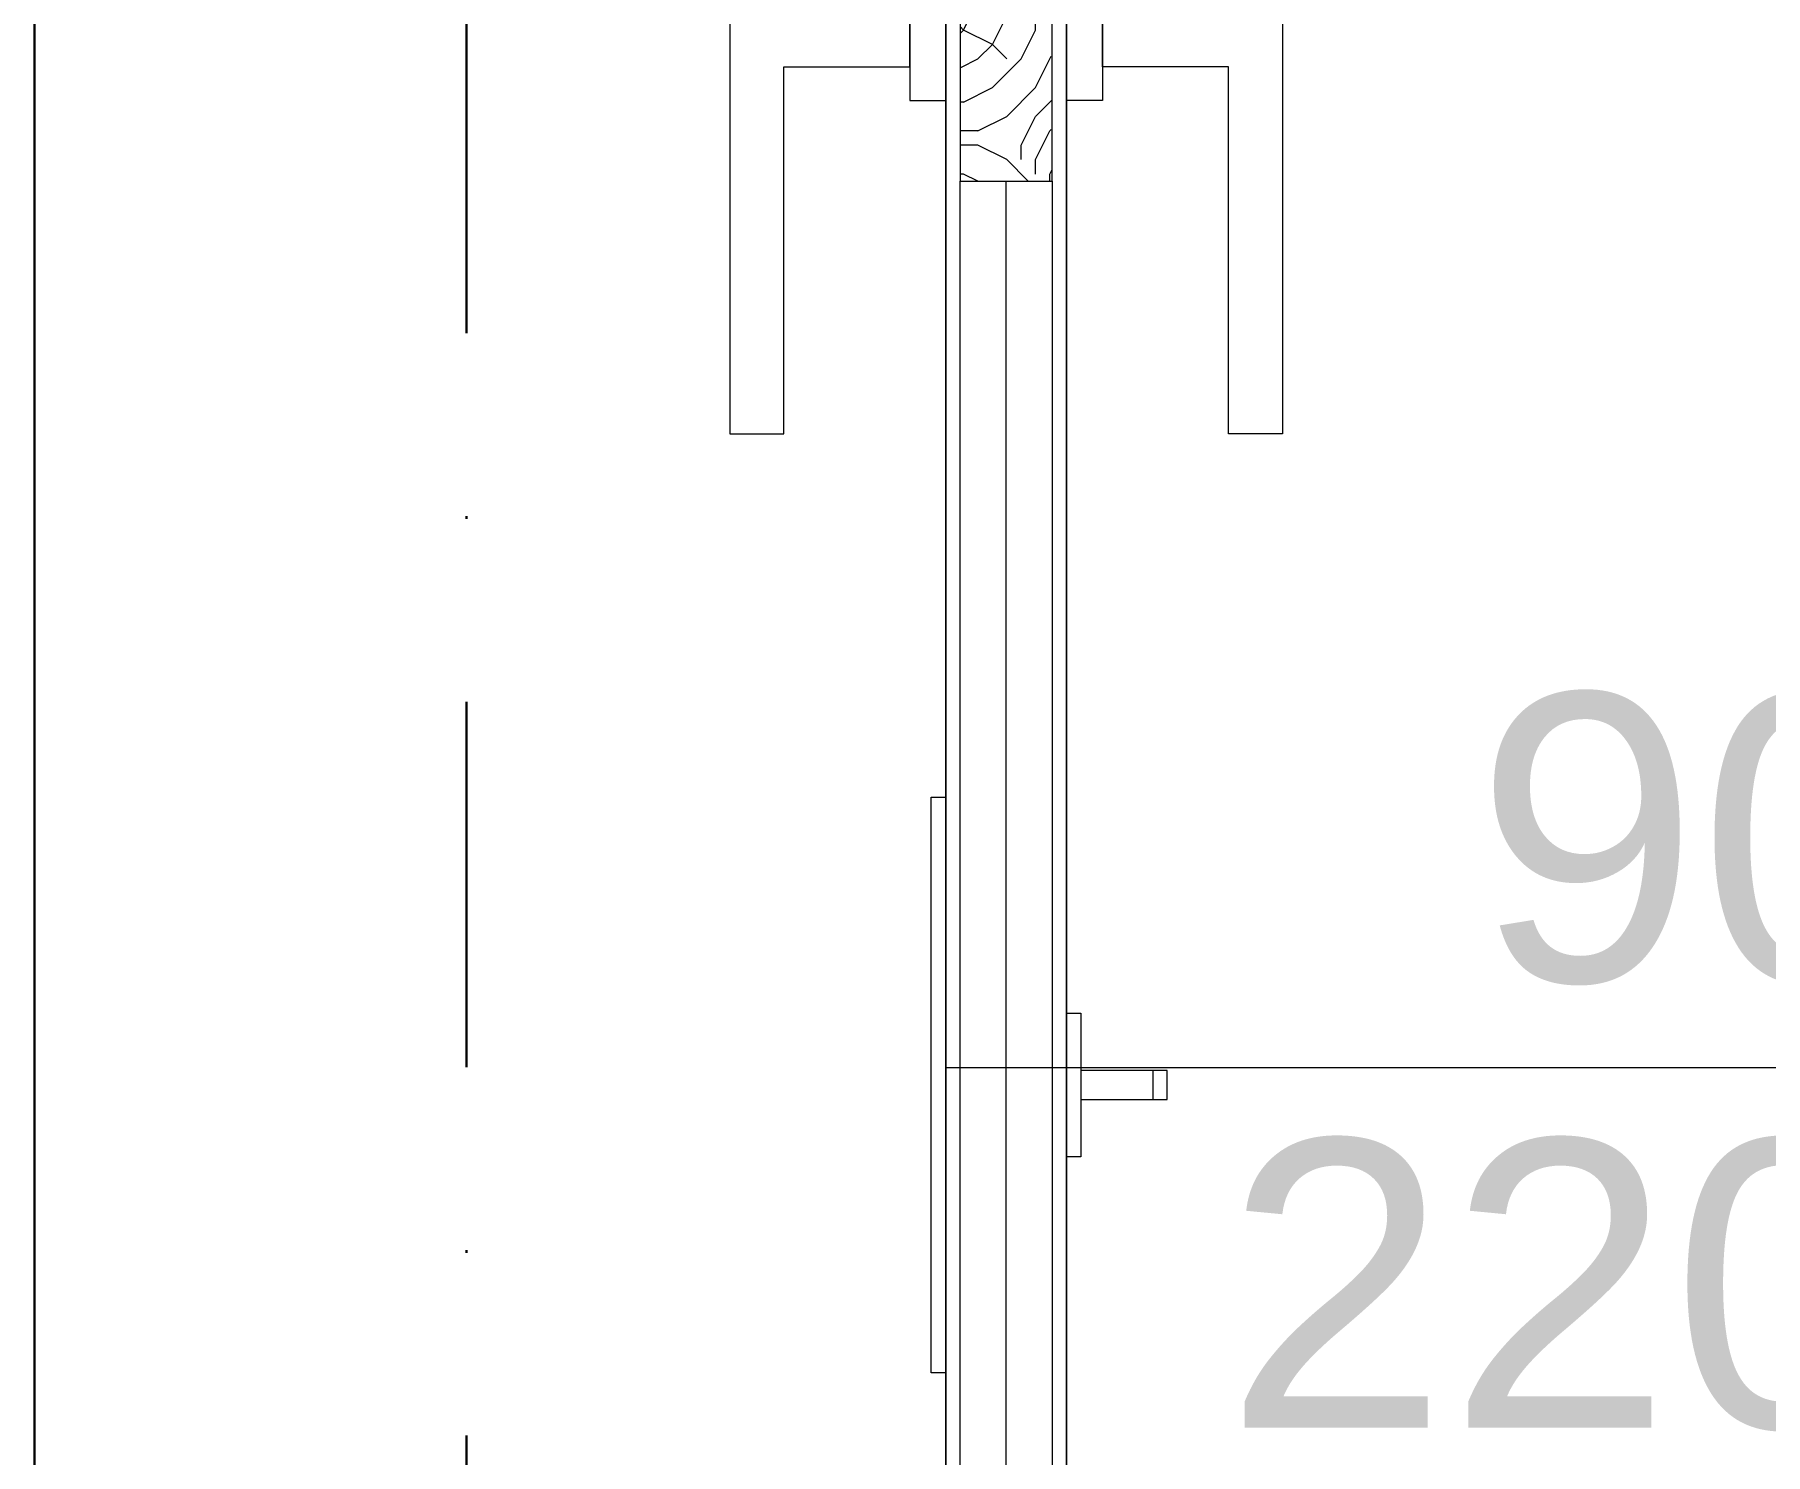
# Model space of a CAD drawing. Extents: x -3709 to 34975, y -230 to 8245.
# Drawn here: x 3573.8 to 3634, y 1139 to 1188.4 of the extents above; entities that cross this region are included whole.
import ezdxf
from ezdxf.enums import TextEntityAlignment as Align

# ---------------------------------------------------------------- set-up
doc = ezdxf.new("R2010")
doc.units = 0
doc.linetypes.add('DASHDOT', pattern=[25.399999999999995, 12.7, -6.349999999999999, 0, -6.349999999999999])
doc.linetypes.add('DOT2', pattern=[0.125, 0, -0.125])
doc.layers.get('0').update_dxf_attribs({"color": 9, "lineweight": 9})
for name, color, linetype, lineweight in [('06C', 9, 'Continuous', 9), ('06D', 9, 'Continuous', 9), ('09', 9, 'Continuous', 9), ('10', 9, 'Continuous', 9), ('12', 9, 'Continuous', 9), ('20', 9, 'DOT2', 9), ('22', 8, 'Continuous', 9), ('33', 9, 'BATTING', 9), ('40', 9, 'Continuous', 9), ('E-KABLO', 7, 'Continuous', 30)]:
    doc.layers.add(name, color=color, linetype=linetype, lineweight=lineweight)
doc.styles.add('Arial', font='arial.ttf', dxfattribs={"height": 2.5})
doc.linetypes.add('BATTING', pattern='A,0.0001,-0.1,[134,ltypeshp.shx,S=0.1,R=0,X=-0.1,Y=0],-0.2,[134,ltypeshp.shx,S=0.1,R=180,X=0.1,Y=0],-0.1', length=0.4001000000000001)

# ---------------------------------------------------------------- blocks, each defined once
blk = doc.blocks.new('0_doorno')
blk.add_lwpolyline([(4.5, 5.684e-13), (12.5, 5.684e-13)])
at = {"style": 'Arial'}
blk.add_attdef('YUKSEKLIK', text='', height=2, dxfattribs=at).set_placement((4.999999999999877, 5.900000000000542), align=Align.TOP_LEFT)
blk.add_attdef('GENISLIK', text='', height=2, dxfattribs=at).set_placement((4.999999999999593, -1.89467939972644), align=Align.BOTTOM_LEFT)
blk.add_attdef('KAPINO', text='', height=1.399999999999999, dxfattribs=at).set_placement((-0.0186673205339503, -0.0351091544562223), align=Align.MIDDLE)
blk = doc.blocks.new('P-AH-01-10')
at = {"layer": '09'}
h = blk.add_hatch(dxfattribs=at)
h.set_pattern_fill('LOGEND', color=256, scale=10, style=0)
h.set_pattern_definition([(360, (3903.398902863638, 15925.48311597566), (9.999999999999996, -10), [3, -7]), (360, (3903.398902863638, 15924.98311597566), (9.999999999999996, -10), [3, -7]), (360, (3903.898902863638, 15923.98311597566), (9.999999999999996, -10), [2, -8]), (360, (3904.398902863638, 15922.98311597565), (9.999999999999996, -10), [1.5, -8.5]), (360, (3904.398902863638, 15921.98311597566), (9.999999999999996, -10), [1, -9]), (360, (3901.898902863638, 15920.98311597565), (9.999999999999996, -10), [0.5, -2.5, 0.5, -6.5]), (360, (3903.398902863638, 15920.48311597566), (9.999999999999996, -10), [0.5, -4, 1.5, -4]), (360, (3905.398902863638, 15919.98311597565), (9.999999999999996, -10), [0.5, -0.5, 0.5, -8.5]), (360, (3904.898902863638, 15919.48311597566), (9.999999999999996, -10), [0.5, -9.5]), (360, (3904.398902863638, 15918.48311597566), (9.999999999999996, -10), [1.5, -8.5]), (360, (3904.398902863638, 15917.48311597566), (9.999999999999996, -10), [2, -8]), (360, (3903.898902863638, 15916.48311597566), (9.999999999999996, -10), [2.5, -3, 0.5, -4]), (270, (3899.898902863638, 15922.48311597566), (-10, -9.999999999999996), [0.5, -1, 2.5, -6]), (270, (3900.398902863638, 15921.48311597566), (-10, -9.999999999999996), [0.5, -0.5, 1.5, -7.5]), (270, (3900.898902863638, 15917.48311597566), (-10, -9.999999999999996), [1, -9]), (270, (3901.398902863638, 15921.48311597566), (-10, -9.999999999999996), [2, -3, 0.5, -4.5]), (270, (3901.898902863638, 15915.98311597565), (-10, -9.999999999999996), [0.5, -9.5]), (270, (3902.398902863638, 15920.98311597565), (-10, -9.999999999999996), [1.5, -8.5]), (270, (3903.398902863638, 15920.48311597566), (-10, -9.999999999999996), [1, -9]), (270, (3904.398902863638, 15920.48311597566), (-10, -9.999999999999996), [0.5, -1.5, 1.5, -6.5]), (270, (3904.898902863638, 15919.98311597565), (-10, -9.999999999999996), [0.5, -9.5]), (270, (3905.398902863638, 15921.98311597566), (-10, -9.999999999999996), [1.399999999999999, -8.6]), (270, (3905.898902863638, 15923.98311597566), (-10, -9.999999999999996), [1, -9]), (270, (3906.898902863638, 15919.98311597565), (-10, -9.999999999999996), [0.5, -9.5]), (270, (3907.898902863638, 15920.48311597566), (-10, -9.999999999999996), [1.5, -8.5]), (270, (3908.898902863638, 15920.48311597566), (-10, -9.999999999999996), [1.5, -8.5]), (314.9999999999999, (3907.398902863639, 15924.48311597566), (-3.3e-15, -10.00000000019025), [0.7071000000000001, -0.7071000000000001, 0.7071000000000001, -12.02083562]), (314.9999999999999, (3905.398902863638, 15921.98311597566), (-3.3e-15, -10.00000000019025), [1.414199999999999, -12.72793562]), (314.9999999999999, (3901.398902863638, 15916.98311597566), (-3.3e-15, -10.00000000019025), [1.414199999999999, -12.72793562]), (314.9999999999999, (3903.398902863638, 15919.48311597566), (-3.3e-15, -10.00000000019025), [1.414199999999999, -12.72793562]), (314.9999999999999, (3903.898902863638, 15921.48311597566), (-3.3e-15, -10.00000000019025), [1.414199999999999, -12.72793562]), (314.9999999999999, (3906.898902863638, 15923.48311597566), (-3.3e-15, -10.00000000019025), [1.414199999999999, -12.72793562]), (314.9999999999999, (3905.898902863638, 15922.98311597565), (-3.3e-15, -10.00000000019025), [2.121319999999998, -12.02081562]), (314.9999999999999, (3902.898902863638, 15918.48311597566), (-3.3e-15, -10.00000000019025), [0.7071000000000001, -13.43503562]), (314.9999999999999, (3902.398902863638, 15917.48311597566), (-3.3e-15, -10.00000000019025), [0.7071000000000001, -13.43503562]), (314.9999999999999, (3906.398902863638, 15917.48311597566), (-3.3e-15, -10.00000000019025), [0.7071000000000001, -13.43503562]), (314.9999999999999, (3902.398902863638, 15922.48311597566), (-3.3e-15, -10.00000000019025), [0.7071000000000001, -13.43503562]), (314.9999999999999, (3907.898902863638, 15918.98311597566), (-3.3e-15, -10.00000000019025), [0.7071000000000001, -13.43503562]), (314.9999999999999, (3904.398902863638, 15919.98311597565), (-3.3e-15, -10.00000000019025), [0.7071000000000001, -13.43503562]), (314.9999999999999, (3905.398902863638, 15918.98311597566), (-3.3e-15, -10.00000000019025), [0.7071000000000001, -13.43503562]), (225, (3904.898902863638, 15920.98311597565), (-10.00000000019025, 3.3e-15), [0.7071000000000001, -0.7071000000000001, 2.121319999999998, -10.60661562]), (225, (3906.398902863638, 15920.98311597565), (-10.00000000019025, 3.3e-15), [0.7071000000000001, -13.43503562]), (225, (3906.398902863638, 15924.48311597566), (-10.00000000019025, 3.3e-15), [0.7071000000000001, -13.43503562]), (225, (3904.398902863638, 15921.98311597566), (-10.00000000019025, 3.3e-15), [0.7071000000000001, -13.43503562]), (225, (3905.898902863638, 15919.98311597565), (-10.00000000019025, 3.3e-15), [0.7071000000000001, -13.43503562]), (225, (3903.398902863638, 15922.48311597566), (-10.00000000019025, 3.3e-15), [0.7071000000000001, -13.43503562]), (225, (3907.398902863639, 15922.48311597566), (-10.00000000019025, 3.3e-15), [0.7071000000000001, -13.43503562]), (225, (3900.398902863638, 15925.48311597566), (-10.00000000019025, 3.3e-15), [0.7071000000000001, -13.43503562]), (225, (3900.898902863638, 15924.98311597566), (-10.00000000019025, 3.3e-15), [1.414199999999999, -12.72793562]), (225, (3901.398902863638, 15924.48311597566), (-10.00000000019025, 3.3e-15), [1.414199999999999, -12.72793562]), (225, (3902.398902863638, 15924.48311597566), (-10.00000000019025, 3.3e-15), [1.414199999999999, -12.72793562]), (225, (3902.898902863638, 15923.48311597566), (-10.00000000019025, 3.3e-15), [1.414199999999999, -12.72793562]), (225, (3906.898902863638, 15919.48311597566), (-10.00000000019025, 3.3e-15), [1.414199999999999, -12.72793562]), (225, (3908.898902863638, 15924.48311597566), (-10.00000000019025, 3.3e-15), [1.414199999999999, -12.72793562]), (225, (3909.398902863638, 15916.48311597566), (-10.00000000019025, 3.3e-15), [1.414199999999999, -12.72793562]), (225, (3909.398902863638, 15917.48311597566), (-10.00000000019025, 3.3e-15), [1.414199999999999, -12.72793562]), (225, (3908.398902863638, 15917.98311597566), (-10.00000000019025, 3.3e-15), [1.414199999999999, -12.72793562]), (225, (3901.398902863638, 15917.98311597566), (-10.00000000019025, 3.3e-15), [2.121319999999998, -12.02081562]), (225, (3907.898902863638, 15918.98311597566), (-10.00000000019025, 3.3e-15), [2.121319999999998, -12.02081562]), (333.4349487999999, (3902.398902863638, 15915.98311597565), (10.00000000000094, -4.0006493e-09), [1.117999999999998, -21.24267976999998]), (333.4349487999999, (3902.398902863638, 15920.98311597565), (10.00000000000094, -4.0006493e-09), [1.117999999999998, -21.24267976999998]), (333.4349487999999, (3903.398902863638, 15917.98311597566), (10.00000000000094, -4.0006493e-09), [1.117999999999998, -21.24267976999998]), (333.4349487999999, (3906.398902863638, 15924.98311597566), (10.00000000000094, -4.0006493e-09), [1.117999999999998, -21.24267976999998]), (333.4349487999999, (3905.898902863638, 15923.98311597566), (10.00000000000094, -4.0006493e-09), [1.117999999999998, -21.24267976999998]), (333.4349487999999, (3902.898902863638, 15921.98311597566), (10.00000000000094, -4.0006493e-09), [1.117999999999998, -21.24267976999998]), (333.4349487999999, (3902.898902863638, 15916.98311597566), (10.00000000000094, -4.0006493e-09), [1.117999999999998, -21.24267976999998]), (333.4349487999999, (3905.898902863638, 15919.98311597565), (10.00000000000094, -4.0006493e-09), [2.235999999999997, -20.12467976999998]), (296.5650511799998, (3905.898902863638, 15918.48311597566), (5.099821e-10, -10.00000000000094), [1.117999999999975, -21.24267976999961]), (296.5650511799998, (3907.398902863639, 15921.48311597566), (5.099821e-10, -10.00000000000094), [1.117999999999975, -21.24267976999961]), (296.5650511799998, (3902.398902863638, 15919.48311597566), (5.099821e-10, -10.00000000000094), [1.117999999999975, -21.24267976999961]), (296.5650511799998, (3900.398902863638, 15918.98311597566), (5.099821e-10, -10.00000000000094), [1.117999999999975, -21.24267976999961]), (296.5650511799998, (3906.398902863638, 15920.98311597565), (5.099821e-10, -10.00000000000094), [1.117999999999975, -21.24267976999961]), (296.5650511799998, (3905.398902863638, 15920.98311597565), (5.099821e-10, -10.00000000000094), [1.117999999999975, -21.24267976999961]), (296.5650511799998, (3901.398902863638, 15919.48311597566), (5.099821e-10, -10.00000000000094), [2.23599999999995, -20.12467976999961]), (296.5650511799998, (3908.898902863638, 15922.98311597565), (5.099821e-10, -10.00000000000094), [2.23599999999995, -20.12467976999961]), (296.5650511799998, (3907.898902863638, 15922.48311597566), (5.099821e-10, -10.00000000000094), [2.23599999999995, -20.12467976999961]), (243.4349487999999, (3899.898902863638, 15923.98311597566), (-4.0006526e-09, -10.00000000000094), [1.117999999999979, -21.24267976999967]), (243.4349487999999, (3899.898902863638, 15918.48311597566), (-4.0006526e-09, -10.00000000000094), [1.117999999999979, -21.24267976999967]), (243.4349487999999, (3901.898902863638, 15925.48311597566), (-4.0006526e-09, -10.00000000000094), [1.117999999999979, -21.24267976999967]), (243.4349487999999, (3900.898902863638, 15916.48311597566), (-4.0006526e-09, -10.00000000000094), [1.117999999999979, -21.24267976999967]), (243.4349487999999, (3901.898902863638, 15922.48311597566), (-4.0006526e-09, -10.00000000000094), [1.117999999999979, -21.24267976999967]), (243.4349487999999, (3903.898902863638, 15921.48311597566), (-4.0006526e-09, -10.00000000000094), [1.117999999999979, -21.24267976999967]), (243.4349487999999, (3904.898902863638, 15919.48311597566), (-4.0006526e-09, -10.00000000000094), [1.117999999999979, -21.24267976999967]), (243.4349487999999, (3900.398902863638, 15923.48311597566), (3.2114650989e-06, -10.00000160773382), [1.117999999999979, -21.24267976999967]), (243.4349487999999, (3902.898902863638, 15921.98311597566), (-4.0006526e-09, -10.00000000000094), [1.117999999999979, -21.24267976999967]), (243.4349487999999, (3905.898902863638, 15922.98311597565), (-4.0006526e-09, -10.00000000000094), [1.117999999999979, -21.24267976999967]), (243.4349487999999, (3906.898902863638, 15921.98311597566), (-4.0006526e-09, -10.00000000000094), [1.117999999999979, -21.24267976999967]), (243.4349487999999, (3908.898902863638, 15918.98311597566), (-4.0006526e-09, -10.00000000000094), [1.117999999999979, -21.24267976999967]), (243.4349487999999, (3901.398902863638, 15915.98311597565), (-4.0006526e-09, -10.00000000000094), [1.117999999999979, -21.24267976999967]), (243.4349487999999, (3899.898902863638, 15916.48311597566), (-4.0006526e-09, -10.00000000000094), [2.235999999999958, -20.12467976999968]), (243.4349487999999, (3901.398902863638, 15923.48311597566), (-4.0006526e-09, -10.00000000000094), [2.235999999999958, -20.12467976999968]), (206.5650511799999, (3899.898902863638, 15924.98311597566), (-10.00000000000094, -5.099854e-10), [1.117999999999994, -21.24267976999997]), (206.5650511799999, (3908.398902863638, 15925.48311597566), (-10.00000000000094, -5.099854e-10), [1.117999999999994, -21.24267976999997]), (206.5650511799999, (3907.898902863638, 15920.48311597566), (-10.00000000000094, -5.099854e-10), [1.117999999999994, -21.24267976999997]), (206.5650511799999, (3903.898902863638, 15923.98311597566), (-10.00000000000094, -5.099854e-10), [1.117999999999994, -21.24267976999997]), (206.5650511799999, (3903.398902863638, 15924.98311597566), (-10.00000000000094, -5.099854e-10), [1.117999999999994, -21.24267976999997]), (206.5650511799999, (3904.398902863638, 15922.98311597565), (-10.00000000000094, -5.099854e-10), [1.117999999999994, -21.24267976999997]), (206.5650511799999, (3907.398902863639, 15916.98311597566), (-10.00000000000094, -5.099854e-10), [1.117999999999994, -21.24267976999997]), (206.5650511799999, (3908.398902863638, 15916.48311597566), (-10.00000000000094, -5.099854e-10), [2.235999999999995, -20.12467976999997])])
h.paths.add_polyline_path([(-6.17000000004191, -90.96295667752293), (-6.202328709114227, -90.96295667752293), (-6.202328709114227, -90.16796583741687), (-6.17000000004191, -90.16796583741687), (-6.17000000004191, -89.65000000007149), (-6.202328709114227, -89.65000000007149), (-6.202328709114227, -88.70000000007443), (-9.33767129097032, -88.70000000007443), (-9.33767129097032, -89.65000000007149), (-9.370000000042637, -89.65000000007149), (-9.370000000042637, -90.16796583741687), (-9.33767129097032, -90.16796583741687), (-9.33767129097032, -90.96295667752293), (-9.370000000042637, -90.96295667752293), (-9.370000000042637, -94.70000000007441), (-6.17000000004191, -94.70000000007441)])
h.paths.add_polyline_path([(-6.202328709114227, -87.23203416273192), (-6.202328709114227, -86.43704332262587), (-6.17000000004191, -86.43704332262587), (-6.17000000004191, -84.70008858551319), (-9.370000000042637, -84.70008858551319), (-9.370000000042637, -86.43704332262587), (-9.33767129097032, -86.43704332262587), (-9.33767129097032, -87.23203416273192), (-9.370000000042637, -87.23203416273192), (-9.370000000042637, -87.75000000007002), (-9.33767129097032, -87.7500000000773), (-9.33767129097032, -88.70000000007443), (-6.202328709114227, -88.70000000007443), (-6.202328709114227, -87.7500000000773), (-6.17000000004191, -87.7500000000773), (-6.17000000004191, -87.23203416273192)])
at = {"layer": '06C'}
blk.add_line((-12.87004607729977, -53.80000001478766), (-12.87004607729977, -52.80000001478764), dxfattribs=at)
for points in [[(-10.37004607729977, -50.80000001478764), (-9.870046077299774, -50.80000001478764), (-9.870046077299774, -55.80000001478764), (-10.37004607729977, -55.80000001478764)], [(-13.37004607729977, -53.80000001478766), (-10.37004607729977, -53.80000001478766), (-10.37004607729977, -52.80000001478764), (-13.37004607729977, -52.80000001478764)]]:
    blk.add_lwpolyline(points, close=True, dxfattribs=at)
at = {"layer": '06D'}
for points in [[(-11.12014041651127, -90.922189752132), (-17.37014041651127, -90.922189752132), (-17.37014041651127, -75.92218975213198), (-15.49514041651127, -75.92218975213198), (-15.49514041651127, -88.672189752132), (-15.49514041651127, -88.672189752132), (-11.12014041651127, -88.672189752132), (-11.12014041651127, -90.922189752132)], [(-4.420004871346463, -90.92219937947901), (1.829995128653535, -90.92219937947901), (1.829995128653535, -75.92219937947901), (-0.0450048713464639, -75.92219937947901), (-0.0450048713464639, -88.67219937947901), (-0.0450048713464639, -88.67219937947901), (-4.420004871346463, -88.67219937947901), (-4.420004871346463, -90.92219937947901)], [(-9.870140416511276, -91.89718975213422), (-11.12014041651127, -91.89718975213422), (-11.12014041651127, -87.49718975213275), (-9.870140416511276, -87.49718975213275), (-9.870140416511276, -91.89718975213422)], [(-5.670004871346463, -91.89719937948121), (-4.420004871346463, -91.89719937948121), (-4.420004871346463, -87.49719937947975), (-5.670004871346463, -87.49719937947975), (-5.670004871346463, -91.89719937948121)]]:
    blk.add_lwpolyline(points, dxfattribs=at)
at = {"layer": '10'}
blk.add_lwpolyline([(-5.670210084073914, -43.30029411773284), (-5.170210084073914, -43.30029411773284), (-5.170210084073914, -63.30029411773285), (-5.670210084073914, -63.30029411773285)], close=True, dxfattribs=at)
at = {"layer": '12', "ltscale": 20}
for points in [[(-5.67000000004191, -94.70000000007441), (-9.870000000042637, -94.70029411773884), (-9.870000000042637, -13.1002941177212), (-5.670420168105919, -13.10000002949528)], [(-6.17000000004191, -84.70008858551319), (-9.370000000042637, -84.70008858551319), (-9.370000000042637, -21.10028270527255), (-6.169998640008996, -21.10029276971909)]]:
    blk.add_lwpolyline(points, close=True, dxfattribs=at)
blk.add_lwpolyline([(-9.370000000042637, -84.70008858551319), (-9.370000000042637, -84.70008858551319), (-9.370000000042637, -94.70000000007441), (-6.17000000004191, -94.70000000007441), (-6.17000000004191, -84.70008857345694)], dxfattribs=at)
at = {"layer": '20'}
blk.add_arc((-9.182368233178748, -13.21670549096552), 82.2880082271151, 179.9189446586064, 269.416760778186, dxfattribs=at)
at = {"layer": '33', "ltscale": 0.15}
blk.add_lwpolyline([(-7.769999320025816, -21.1002891826065), (-7.770000000042272, -84.70008858551319)], dxfattribs=at)
at = {"layer": '40'}
blk.add_lwpolyline([(-9.870000000042637, -13.1002941177212), (-9.870000000042637, -92.69500000014976), (-5.67000000004191, -92.69500000014976), (-5.67000000004191, -13.1002941177212)], close=True, dxfattribs=at)

msp = doc.modelspace()

# ---------------------------------------------------------------- linework, layer by layer
at = {"layer": 'E-KABLO', "color": 5, "linetype": 'Continuous'}
msp.add_line((3573.838333033263, 796.0188440600546), (3573.83833303326, 1374.401067145926), dxfattribs=at)
at = {"layer": 'E-KABLO', "color": 6, "linetype": 'DASHDOT'}
msp.add_line((3588.838333033262, 540.4924139721884), (3588.838333033262, 1209.895566493429), dxfattribs=at)

# ---------------------------------------------------------------- block references
at = {"layer": '10', "rotation": 180}
msp.add_blockref('P-AH-01-10', (3599.816587180071, 1098.57499845852), dxfattribs=at)
at = {"layer": '22'}
ref = msp.add_blockref('0_doorno', (3667.986797264145, 1152.474998473303), dxfattribs=dict(at, xscale=-5, yscale=5, zscale=5))
ref.add_attrib('GENISLIK', '90', dxfattribs={"layer": '0', "height": 10, "style": 'Arial'}).set_placement((3623.880385258686, 1152.474998473305), align=Align.BOTTOM_LEFT)
ref.add_attrib('YUKSEKLIK', '220', dxfattribs={"layer": '0', "height": 10, "style": 'Arial'}).set_placement((3615.169607632491, 1149.974998473305), align=Align.TOP_LEFT)

doc.saveas('drawing.dxf')
